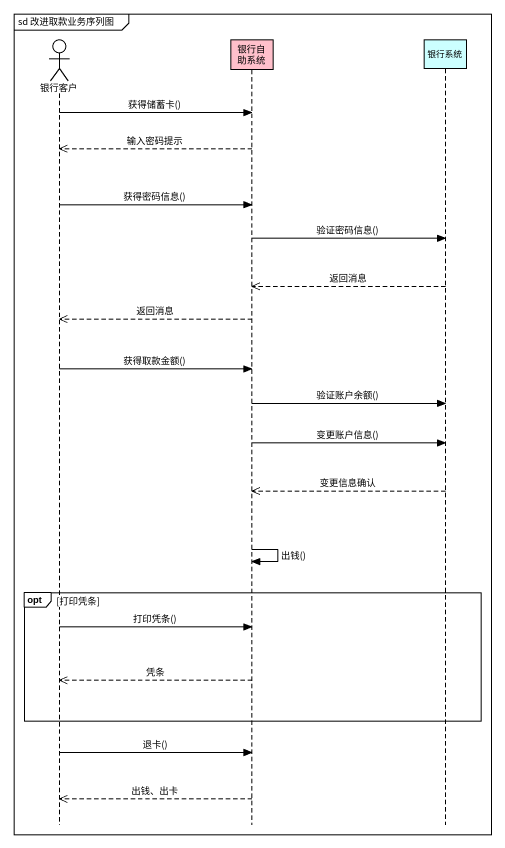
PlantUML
@startuml
mainframe sd 改进取款业务序列图
hide footbox
actor 银行客户
participant 银行自助系统 #FFC0CB
participant 银行系统 #CCFFFF

银行客户 -> 银行自助系统 : 获得储蓄卡()
银行自助系统 -->> 银行客户 : 输入密码提示
银行客户 -> 银行自助系统 : 获得密码信息()
银行自助系统 -> 银行系统 : 验证密码信息()
银行系统 -->> 银行自助系统 : 返回消息
银行自助系统 -->> 银行客户 : 返回消息
银行客户 -> 银行自助系统 : 获得取款金额()
银行自助系统 -> 银行系统 : 验证账户余额()
银行自助系统 -> 银行系统 : 变更账户信息()
银行系统 -->> 银行自助系统 : 变更信息确认
银行自助系统 -> 银行自助系统 : 出钱()
opt 打印凭条
  银行客户 -> 银行自助系统 : 打印凭条()
  银行自助系统 -->> 银行客户 : 凭条
end
银行客户 -> 银行自助系统 : 退卡()
银行自助系统 -->> 银行客户 : 出钱、出卡
@enduml
